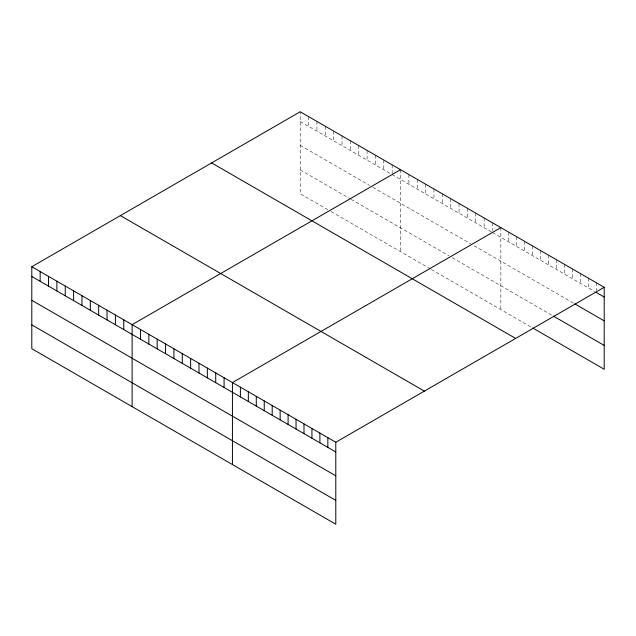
<?xml version="1.0" encoding="UTF-8"?>
<svg xmlns="http://www.w3.org/2000/svg" width="636" height="636" viewBox="0 0 636 636"><rect width="100%" height="100%" fill="white"/><g stroke="black" fill="none" stroke-linecap="round" stroke-linejoin="round"><path stroke-width="0.48" stroke-dasharray="3.18 2.39" d="M300.208 121.524L391.331 174.129M392.166 174.614L491.644 232.045M492.479 232.53L594.66 291.526M300.208 145.358L369.596 185.418M372.935 187.35L470.743 243.819M474.09 245.75L573.99 303.428M300.208 169.915L350.364 198.877M351.199 199.354L449.008 255.823M452.355 257.755L552.517 315.591M327.794 209.681L300.208 193.749L300.208 111.777M331.133 211.605L430.62 269.044M431.454 269.529L531.847 327.492M596.25 282.694L596.25 290.493M588.3 278.107L588.3 287.854M580.35 273.52L580.35 283.259M572.4 268.925L572.4 278.671M564.45 264.338L564.45 274.076M556.5 259.742L556.5 269.489M548.542 255.155L548.542 264.902M540.592 250.568L540.592 260.307M532.642 245.973L532.642 255.72M524.692 241.386L524.692 251.125M516.742 236.799L516.742 246.537M508.792 232.204L508.792 241.95M500.842 227.616L500.842 309.589M492.479 222.791L492.479 230.582M484.123 217.965L484.123 227.704M475.76 213.132L475.76 222.878M467.404 208.306L467.404 218.053M459.041 203.48L459.041 213.227M450.685 198.655L450.685 208.401M442.322 193.829L442.322 203.576M433.959 189.003L433.959 198.742M425.603 184.178L425.603 193.916M417.24 179.352L417.24 189.091M408.884 174.526L408.884 184.265M400.521 169.693L400.521 251.665M392.166 164.867L392.166 173.636M383.802 160.041L383.802 169.788M375.447 155.216L375.447 164.963M367.083 150.39L367.083 160.137M358.72 145.565L358.72 155.303M350.364 140.739L350.364 150.478M342.001 135.913L342.001 145.652M333.646 131.088L333.646 140.826M325.282 126.254L325.282 136.001M316.927 121.428L316.927 131.175M308.563 116.603L308.563 126.349"/><path stroke-width="0.95" d="M31.8 266.738L335.792 442.251L335.792 524.223L31.8 348.711L31.8 266.738L300.208 111.777L604.2 287.289L604.2 369.262L532.642 327.945M400.521 169.693L132.121 324.654L132.121 406.635M500.842 227.616L232.434 382.578L232.434 464.55M335.792 442.251L604.2 287.289M596.25 292.441L604.2 297.028M574.785 303.881L604.2 320.87M553.312 316.044L604.2 345.428M211.629 162.911L515.629 338.424M120.371 215.604L424.371 391.116M31.8 276.485L335.792 451.989M31.8 300.319L335.792 475.831M31.8 324.877L335.792 500.389M327.842 437.663L327.842 447.402M319.892 433.068L319.892 442.815M311.942 428.481L311.942 438.22M303.992 423.886L303.992 433.633M296.042 419.299L296.042 429.046M288.092 414.712L288.092 424.45M280.142 410.117L280.142 419.863M272.192 405.53L272.192 415.268M264.242 400.934L264.242 410.681M256.292 396.347L256.292 406.094M248.342 391.76L248.342 401.499M240.384 387.165L240.384 396.912M224.079 377.752L224.079 387.491M215.715 372.927L215.715 382.665M207.36 368.093L207.36 377.84M198.996 363.267L198.996 373.014M190.641 358.442L190.641 368.188M182.278 353.616L182.278 363.363M173.914 348.79L173.914 358.537M165.559 343.965L165.559 353.711M157.195 339.139L157.195 348.878M148.84 334.313L148.84 344.052M140.476 329.488L140.476 339.226M123.758 319.829L123.758 329.575M115.402 315.003L115.402 324.75M107.039 310.177L107.039 319.924M98.675 305.352L98.675 315.098M90.32 300.526L90.32 310.273M81.957 295.7L81.957 305.439M73.601 290.875L73.601 300.613M65.238 286.049L65.238 295.788M56.882 281.215L56.882 290.962M48.519 276.39L48.519 286.136M40.163 271.564L40.163 281.311"/></g></svg>
